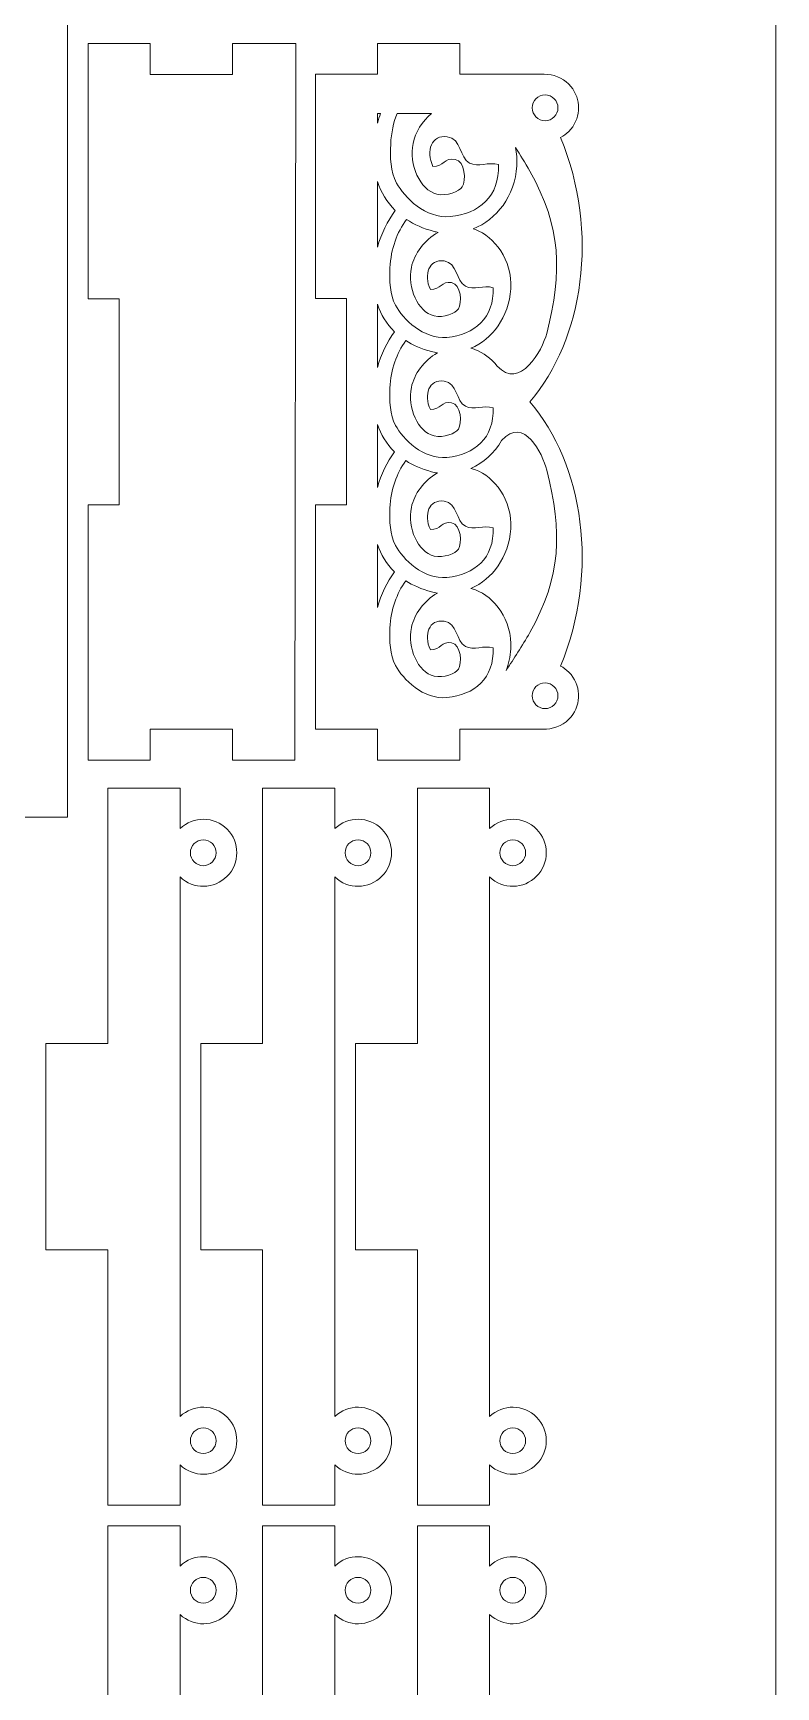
# Model space of a CAD drawing. Header units: millimetres. Extents: x -450 to 450, y -635 to 635.
# Drawn here: x 378 to 450, y 327.8 to 488.2 of the extents above; entities that cross this region are included whole.
import ezdxf

# ---------------------------------------------------------------- set-up
doc = ezdxf.new("R2010")
doc.units = ezdxf.units.MM
doc.header["$MEASUREMENT"] = 0
doc.layers.add('Camada 1', color=7, linetype='Continuous')

msp = doc.modelspace()

# ---------------------------------------------------------------- linework, layer by layer
at = {"layer": 'Camada 1', "color": 254, "lineweight": 20}
msp.add_lwpolyline([(-450, 35.1801), (450, 35.1801), (450, 635.1801), (-450, 635.1801), (-450, 35.1801)], close=True, dxfattribs=at)
at = {"layer": 'Camada 1', "color": 250, "lineweight": 20}
for points, knots in [([(336.3334, 406.1801), (336.3334, 406.1801), (361.3334, 406.1801), (361.3334, 406.1801), (361.3334, 406.1801), (361.3334, 406.1801), (361.3334, 412.1801), (361.3334, 412.1801), (361.3334, 412.1801), (361.3334, 412.1801), (381.3334, 412.1801), (381.3334, 412.1801), (381.3334, 412.1801), (381.3334, 412.1801), (381.3334, 512.1801), (381.3334, 512.1801), (381.3334, 512.1801), (381.3334, 512.1801), (361.3334, 512.1801), (361.3334, 512.1801), (361.3334, 512.1801), (361.3334, 512.1801), (361.3334, 518.1801), (361.3334, 518.1801), (361.3334, 518.1801), (361.3334, 518.1801), (336.3334, 518.1801), (336.3334, 518.1801), (336.3334, 518.1801), (336.3334, 518.1801), (336.3334, 512.1801), (336.3334, 512.1801), (336.3334, 512.1801), (336.3334, 512.1801), (316.3334, 512.1801), (316.3334, 512.1801), (316.3334, 512.1801), (316.3334, 512.1801), (316.3334, 412.1801), (316.3334, 412.1801), (316.3334, 412.1801), (316.3334, 412.1801), (336.3334, 412.1801), (336.3334, 412.1801), (336.3334, 412.1801), (336.3334, 412.1801), (336.3334, 406.1801), (336.3334, 406.1801)], [0, 0, 0, 0, 0.07692308, 0.07692308, 0.07692308, 0.07692308, 0.15384615, 0.15384615, 0.15384615, 0.15384615, 0.23076923, 0.23076923, 0.23076923, 0.23076923, 0.30769231, 0.30769231, 0.30769231, 0.30769231, 0.38461538, 0.38461538, 0.38461538, 0.38461538, 0.46153846, 0.46153846, 0.46153846, 0.46153846, 0.53846154, 0.53846154, 0.53846154, 0.53846154, 0.61538462, 0.61538462, 0.61538462, 0.61538462, 0.69230769, 0.69230769, 0.69230769, 0.69230769, 0.76923077, 0.76923077, 0.76923077, 0.76923077, 0.84615385, 0.84615385, 0.84615385, 0.84615385, 1, 1, 1, 1]), ([(403.4558, 487.1839), (403.4558, 487.1839), (397.3333, 487.1839), (397.3333, 487.1839), (397.3333, 487.1839), (397.3333, 487.1839), (397.3333, 484.1839), (397.3333, 484.1839), (397.3333, 484.1839), (397.3333, 484.1839), (389.3334, 484.1839), (389.3334, 484.1839), (389.3334, 484.1839), (389.3334, 484.1839), (389.3334, 487.1839), (389.3334, 487.1839), (389.3334, 487.1839), (389.3334, 487.1839), (383.3334, 487.1839), (383.3334, 487.1839), (383.3334, 487.1839), (383.3334, 487.1839), (383.3334, 462.434), (383.3334, 462.434), (383.3334, 462.434), (383.3334, 462.434), (386.3334, 462.434), (386.3334, 462.434), (386.3334, 462.434), (386.3334, 462.434), (386.3334, 442.4341), (386.3334, 442.4341), (386.3334, 442.4341), (386.3334, 442.4341), (383.3334, 442.4341), (383.3334, 442.4341), (383.3334, 442.4341), (383.3334, 442.4341), (383.3334, 417.6842), (383.3334, 417.6842), (383.3334, 417.6842), (383.3334, 417.6842), (389.3334, 417.6858), (389.3334, 417.6858), (389.3334, 417.6858), (389.3334, 417.6858), (389.3334, 420.6842), (389.3334, 420.6842), (389.3334, 420.6842), (389.3334, 420.6842), (397.3333, 420.6842), (397.3333, 420.6842), (397.3333, 420.6842), (397.3333, 420.6842), (397.3333, 417.688), (397.3333, 417.688), (397.3333, 417.688), (397.3333, 417.688), (403.3716, 417.6902), (403.3716, 417.6902), (403.3716, 417.6902), (403.3716, 417.6902), (403.4558, 487.1839), (403.4558, 487.1839)], [0, 0, 0, 0, 0.05882353, 0.05882353, 0.05882353, 0.05882353, 0.11764706, 0.11764706, 0.11764706, 0.11764706, 0.17647059, 0.17647059, 0.17647059, 0.17647059, 0.23529412, 0.23529412, 0.23529412, 0.23529412, 0.29411765, 0.29411765, 0.29411765, 0.29411765, 0.35294118, 0.35294118, 0.35294118, 0.35294118, 0.41176471, 0.41176471, 0.41176471, 0.41176471, 0.47058824, 0.47058824, 0.47058824, 0.47058824, 0.52941176, 0.52941176, 0.52941176, 0.52941176, 0.58823529, 0.58823529, 0.58823529, 0.58823529, 0.64705882, 0.64705882, 0.64705882, 0.64705882, 0.70588235, 0.70588235, 0.70588235, 0.70588235, 0.76470588, 0.76470588, 0.76470588, 0.76470588, 0.82352941, 0.82352941, 0.82352941, 0.82352941, 0.88235294, 0.88235294, 0.88235294, 0.88235294, 1, 1, 1, 1]), ([(429.128, 426.8206), (432.9426, 436.0397), (431.3159, 446.3682), (426.1494, 452.4398), (426.1494, 452.4398), (431.3159, 458.5114), (432.9427, 468.8403), (429.128, 478.0596), (429.128, 478.0596), (429.4193, 478.212), (429.6923, 478.4113), (429.9354, 478.6578), (429.9354, 478.6578), (430.4943, 479.2246), (430.8029, 479.9454), (430.8612, 480.6822), (430.8612, 480.6822), (430.875, 480.8551), (430.8749, 481.0289), (430.8609, 481.2018), (430.8609, 481.2018), (430.8018, 481.9373), (430.4933, 482.6564), (429.9354, 483.2221), (429.9354, 483.2221), (429.9354, 483.2221), (429.9066, 483.2508), (429.9066, 483.2508), (429.9066, 483.2508), (429.2806, 483.8699), (428.4303, 484.2084), (427.5501, 484.1891), (427.5501, 484.1891), (427.5501, 484.1891), (427.494, 484.1899), (427.494, 484.1899), (427.494, 484.1899), (427.494, 484.1899), (419.3715, 484.1899), (419.3715, 484.1899), (419.3715, 484.1899), (419.3715, 484.1899), (419.3715, 487.1899), (419.3715, 487.1899), (419.3715, 487.1899), (419.3715, 487.1899), (411.3716, 487.1899), (411.3716, 487.1899), (411.3716, 487.1899), (411.3716, 487.1899), (411.3716, 484.1899), (411.3716, 484.1899), (411.3716, 484.1899), (411.3716, 484.1899), (405.3716, 484.1899), (405.3716, 484.1899), (405.3716, 484.1899), (405.3716, 484.1899), (405.3716, 462.44), (405.3716, 462.44), (405.3716, 462.44), (405.3716, 462.44), (408.3716, 462.44), (408.3716, 462.44), (408.3716, 462.44), (408.3716, 462.44), (408.3716, 442.4401), (408.3716, 442.4401), (408.3716, 442.4401), (408.3716, 442.4401), (405.3716, 442.4401), (405.3716, 442.4401), (405.3716, 442.4401), (405.3716, 442.4401), (405.3716, 420.6902), (405.3716, 420.6902), (405.3716, 420.6902), (405.3716, 420.6902), (411.3716, 420.6918), (411.3716, 420.6918), (411.3716, 420.6918), (411.3716, 420.6918), (411.3716, 417.6902), (411.3716, 417.6902), (411.3716, 417.6902), (411.3716, 417.6902), (419.3715, 417.6902), (419.3715, 417.6902), (419.3715, 417.6902), (419.3715, 417.6902), (419.3715, 420.694), (419.3715, 420.694), (419.3715, 420.694), (419.3715, 420.694), (427.4098, 420.6962), (427.4098, 420.6962), (427.4098, 420.6962), (428.3187, 420.6878), (429.2466, 420.9596), (429.9354, 421.658), (429.9354, 421.658), (430.5196, 422.2503), (430.8303, 423.0109), (430.8676, 423.7823), (430.8676, 423.7823), (430.8729, 423.8916), (430.8727, 424.0012), (430.867, 424.1105), (430.867, 424.1105), (430.827, 424.8776), (430.5164, 425.6332), (429.9354, 426.2224), (429.9354, 426.2224), (429.6923, 426.4689), (429.4193, 426.6682), (429.128, 426.8206)], [0, 0, 0, 0, 0.03333333, 0.03333333, 0.03333333, 0.03333333, 0.06666667, 0.06666667, 0.06666667, 0.06666667, 0.1, 0.1, 0.1, 0.1, 0.13333333, 0.13333333, 0.13333333, 0.13333333, 0.16666667, 0.16666667, 0.16666667, 0.16666667, 0.2, 0.2, 0.2, 0.2, 0.23333333, 0.23333333, 0.23333333, 0.23333333, 0.26666667, 0.26666667, 0.26666667, 0.26666667, 0.3, 0.3, 0.3, 0.3, 0.33333333, 0.33333333, 0.33333333, 0.33333333, 0.36666667, 0.36666667, 0.36666667, 0.36666667, 0.4, 0.4, 0.4, 0.4, 0.43333333, 0.43333333, 0.43333333, 0.43333333, 0.46666667, 0.46666667, 0.46666667, 0.46666667, 0.5, 0.5, 0.5, 0.5, 0.53333333, 0.53333333, 0.53333333, 0.53333333, 0.56666667, 0.56666667, 0.56666667, 0.56666667, 0.6, 0.6, 0.6, 0.6, 0.63333333, 0.63333333, 0.63333333, 0.63333333, 0.66666667, 0.66666667, 0.66666667, 0.66666667, 0.7, 0.7, 0.7, 0.7, 0.73333333, 0.73333333, 0.73333333, 0.73333333, 0.76666667, 0.76666667, 0.76666667, 0.76666667, 0.8, 0.8, 0.8, 0.8, 0.83333333, 0.83333333, 0.83333333, 0.83333333, 0.86666667, 0.86666667, 0.86666667, 0.86666667, 0.9, 0.9, 0.9, 0.9, 0.93333333, 0.93333333, 0.93333333, 0.93333333, 1, 1, 1, 1]), ([(427.6215, 479.69), (426.9384, 479.69), (426.3715, 480.2625), (426.3715, 480.94), (426.3715, 480.94), (426.3715, 481.6231), (426.944, 482.19), (427.6215, 482.19), (427.6215, 482.19), (428.3045, 482.19), (428.8715, 481.6175), (428.8715, 480.94), (428.8715, 480.94), (428.8715, 480.2569), (428.2989, 479.69), (427.6215, 479.69)], [0, 0, 0, 0, 0.2, 0.2, 0.2, 0.2, 0.4, 0.4, 0.4, 0.4, 0.6, 0.6, 0.6, 0.6, 1, 1, 1, 1]), ([(411.6763, 480.3995), (411.5621, 480.0891), (411.4604, 479.7724), (411.3716, 479.4516), (411.3716, 479.4516), (411.3716, 479.4516), (411.3716, 480.3995), (411.3716, 480.3995), (411.3716, 480.3995), (411.3716, 480.3995), (411.6763, 480.3995), (411.6763, 480.3995)], [0, 0, 0, 0, 0.25, 0.25, 0.25, 0.25, 0.5, 0.5, 0.5, 0.5, 1, 1, 1, 1]), ([(418.4333, 470.3972), (416.0505, 470.1765), (413.9652, 472.2615), (413.2289, 473.6487), (413.2289, 473.6487), (412.6389, 474.7602), (412.5979, 476.117), (412.6612, 477.4269), (412.6612, 477.4269), (412.7142, 478.5272), (412.9301, 479.513), (413.2743, 480.3995), (413.2743, 480.3995), (413.2743, 480.3995), (416.6269, 480.3995), (416.6269, 480.3995), (416.6269, 480.3995), (415.7064, 479.6188), (415.0522, 478.551), (414.8297, 477.4882), (414.8297, 477.4882), (414.4035, 475.4508), (415.4862, 472.9643), (417.1343, 472.5736), (417.1343, 472.5736), (418.1049, 472.3435), (419.3057, 472.8311), (419.5958, 473.2754), (419.5958, 473.2754), (419.9803, 473.8652), (419.8791, 475.7633), (418.9028, 475.9432), (418.9028, 475.9432), (417.8366, 476.1401), (417.8416, 475.216), (416.7513, 475.2503), (416.7513, 475.2503), (416.0432, 476.7744), (416.6258, 478.3492), (418.1459, 478.1352), (418.1459, 478.1352), (419.5335, 477.94), (419.3204, 476.1149), (420.3082, 475.588), (420.3082, 475.588), (421.1533, 475.137), (422.135, 475.7337), (423.1029, 475.4301), (423.1029, 475.4301), (423.2485, 472.3811), (421.2143, 470.6542), (418.4333, 470.3972)], [0, 0, 0, 0, 0.07142857, 0.07142857, 0.07142857, 0.07142857, 0.14285714, 0.14285714, 0.14285714, 0.14285714, 0.21428571, 0.21428571, 0.21428571, 0.21428571, 0.28571429, 0.28571429, 0.28571429, 0.28571429, 0.35714286, 0.35714286, 0.35714286, 0.35714286, 0.42857143, 0.42857143, 0.42857143, 0.42857143, 0.5, 0.5, 0.5, 0.5, 0.57142857, 0.57142857, 0.57142857, 0.57142857, 0.64285714, 0.64285714, 0.64285714, 0.64285714, 0.71428571, 0.71428571, 0.71428571, 0.71428571, 0.78571429, 0.78571429, 0.78571429, 0.78571429, 0.85714286, 0.85714286, 0.85714286, 0.85714286, 1, 1, 1, 1]), ([(420.8719, 469.1289), (420.8719, 469.1289), (420.6584, 469.2017), (420.6584, 469.2017), (420.6584, 469.2017), (422.9129, 470.1075), (424.701, 472.3327), (424.8889, 475.3222), (424.8889, 475.3222), (424.9279, 475.9426), (424.8753, 476.5359), (424.7509, 477.0928), (424.7509, 477.0928), (425.2161, 476.3668), (425.6911, 475.6104), (426.1464, 474.8029), (426.1464, 474.8029), (429.2298, 469.3345), (429.299, 465.1003), (427.7797, 459.0681), (427.7797, 459.0681), (427.3748, 457.4604), (425.1722, 453.4892), (422.9792, 455.9055), (422.9792, 455.9055), (422.373, 456.6573), (421.6235, 457.2085), (420.8719, 457.4872), (420.8719, 457.4872), (420.727, 457.541), (420.5827, 457.5864), (420.4392, 457.624), (420.4392, 457.624), (422.5041, 458.5386), (424.1185, 460.6251), (424.2928, 463.3995), (424.2928, 463.3995), (424.4701, 466.2208), (422.6764, 468.4598), (420.8719, 469.1289)], [0, 0, 0, 0, 0.09090909, 0.09090909, 0.09090909, 0.09090909, 0.18181818, 0.18181818, 0.18181818, 0.18181818, 0.27272727, 0.27272727, 0.27272727, 0.27272727, 0.36363636, 0.36363636, 0.36363636, 0.36363636, 0.45454545, 0.45454545, 0.45454545, 0.45454545, 0.54545455, 0.54545455, 0.54545455, 0.54545455, 0.63636364, 0.63636364, 0.63636364, 0.63636364, 0.72727273, 0.72727273, 0.72727273, 0.72727273, 0.81818182, 0.81818182, 0.81818182, 0.81818182, 1, 1, 1, 1]), ([(413.1046, 470.9852), (412.3476, 469.9686), (411.7434, 468.7303), (411.3716, 467.4145), (411.3716, 467.4145), (411.3716, 467.4145), (411.3716, 473.8008), (411.3716, 473.8008), (411.3716, 473.8008), (411.7128, 472.7601), (412.2765, 471.7967), (413.1046, 470.9852)], [0, 0, 0, 0, 0.25, 0.25, 0.25, 0.25, 0.5, 0.5, 0.5, 0.5, 1, 1, 1, 1]), ([(418.1136, 458.6853), (415.8326, 458.474), (413.8365, 460.4698), (413.1317, 461.7976), (413.1317, 461.7976), (412.567, 462.8616), (412.5277, 464.1603), (412.5883, 465.4142), (412.5883, 465.4142), (412.6796, 467.3086), (413.2749, 468.8485), (414.1831, 470.1181), (414.1831, 470.1181), (414.9272, 469.6277), (415.8149, 469.2297), (416.8627, 468.9525), (416.8627, 468.9525), (416.9957, 468.9173), (417.129, 468.8875), (417.2626, 468.8619), (417.2626, 468.8619), (415.9259, 468.1402), (414.9423, 466.8023), (414.664, 465.4729), (414.664, 465.4729), (414.2561, 463.5226), (415.2925, 461.1425), (416.87, 460.7685), (416.87, 460.7685), (417.7991, 460.5483), (418.9485, 461.015), (419.2262, 461.4403), (419.2262, 461.4403), (419.5943, 462.0049), (419.4974, 463.8218), (418.5629, 463.994), (418.5629, 463.994), (417.5423, 464.1824), (417.5471, 463.2979), (416.5034, 463.3307), (416.5034, 463.3307), (415.8256, 464.7896), (416.3833, 466.297), (417.8384, 466.0922), (417.8384, 466.0922), (419.1666, 465.9053), (418.9626, 464.1583), (419.9081, 463.654), (419.9081, 463.654), (420.7171, 463.2223), (421.6568, 463.7934), (422.5833, 463.5028), (422.5833, 463.5028), (422.7226, 460.5843), (420.7755, 458.9313), (418.1136, 458.6853)], [0, 0, 0, 0, 0.06666667, 0.06666667, 0.06666667, 0.06666667, 0.13333333, 0.13333333, 0.13333333, 0.13333333, 0.2, 0.2, 0.2, 0.2, 0.26666667, 0.26666667, 0.26666667, 0.26666667, 0.33333333, 0.33333333, 0.33333333, 0.33333333, 0.4, 0.4, 0.4, 0.4, 0.46666667, 0.46666667, 0.46666667, 0.46666667, 0.53333333, 0.53333333, 0.53333333, 0.53333333, 0.6, 0.6, 0.6, 0.6, 0.66666667, 0.66666667, 0.66666667, 0.66666667, 0.73333333, 0.73333333, 0.73333333, 0.73333333, 0.8, 0.8, 0.8, 0.8, 0.86666667, 0.86666667, 0.86666667, 0.86666667, 1, 1, 1, 1]), ([(413.0256, 459.2354), (412.3055, 458.2395), (411.7305, 457.042), (411.3716, 455.7723), (411.3716, 455.7723), (411.3716, 455.7723), (411.3716, 461.8901), (411.3716, 461.8901), (411.3716, 461.8901), (411.7016, 460.9088), (412.2401, 460.001), (413.0256, 459.2354)], [0, 0, 0, 0, 0.25, 0.25, 0.25, 0.25, 0.5, 0.5, 0.5, 0.5, 1, 1, 1, 1]), ([(413.1317, 450.156), (412.567, 451.22), (412.5277, 452.5187), (412.5883, 453.7726), (412.5883, 453.7726), (412.6772, 455.6169), (413.2438, 457.125), (414.1117, 458.375), (414.1117, 458.375), (414.8103, 457.9254), (415.6381, 457.5595), (416.6101, 457.3024), (416.6101, 457.3024), (416.8036, 457.2512), (416.9979, 457.2114), (417.1926, 457.1812), (417.1926, 457.1812), (415.8916, 456.4511), (414.9374, 455.1374), (414.664, 453.8313), (414.664, 453.8313), (414.2561, 451.881), (415.2925, 449.5009), (416.87, 449.1269), (416.87, 449.1269), (417.7991, 448.9067), (418.9485, 449.3734), (419.2262, 449.7987), (419.2262, 449.7987), (419.5943, 450.3633), (419.4974, 452.1802), (418.5629, 452.3524), (418.5629, 452.3524), (417.5423, 452.5408), (417.5471, 451.6563), (416.5034, 451.6891), (416.5034, 451.6891), (415.8256, 453.148), (416.3833, 454.6554), (417.8384, 454.4506), (417.8384, 454.4506), (419.1666, 454.2637), (418.9626, 452.5167), (419.9081, 452.0124), (419.9081, 452.0124), (420.7171, 451.5807), (421.6568, 452.1518), (422.5833, 451.8612), (422.5833, 451.8612), (422.7226, 448.9427), (420.7755, 447.2897), (418.1136, 447.0437), (418.1136, 447.0437), (415.8326, 446.8324), (413.8365, 448.8282), (413.1317, 450.156)], [0, 0, 0, 0, 0.06666667, 0.06666667, 0.06666667, 0.06666667, 0.13333333, 0.13333333, 0.13333333, 0.13333333, 0.2, 0.2, 0.2, 0.2, 0.26666667, 0.26666667, 0.26666667, 0.26666667, 0.33333333, 0.33333333, 0.33333333, 0.33333333, 0.4, 0.4, 0.4, 0.4, 0.46666667, 0.46666667, 0.46666667, 0.46666667, 0.53333333, 0.53333333, 0.53333333, 0.53333333, 0.6, 0.6, 0.6, 0.6, 0.66666667, 0.66666667, 0.66666667, 0.66666667, 0.73333333, 0.73333333, 0.73333333, 0.73333333, 0.8, 0.8, 0.8, 0.8, 0.86666667, 0.86666667, 0.86666667, 0.86666667, 1, 1, 1, 1]), ([(424.2928, 440.1162), (424.4701, 442.9375), (422.6764, 445.1765), (420.8719, 445.8456), (420.8719, 445.8456), (420.7269, 445.8994), (420.5825, 445.9447), (420.439, 445.9823), (420.439, 445.9823), (421.6493, 446.5184), (422.7046, 447.457), (423.407, 448.7016), (423.407, 448.7016), (425.5997, 451.1179), (427.3748, 447.4198), (427.7797, 445.812), (427.7797, 445.812), (429.2991, 439.7798), (429.2298, 435.5456), (426.1464, 430.0773), (426.1464, 430.0773), (425.3938, 428.7428), (424.5882, 427.5476), (423.8604, 426.3991), (423.8604, 426.3991), (424.0955, 427.0352), (424.246, 427.7301), (424.2928, 428.4746), (424.2928, 428.4746), (424.4701, 431.2958), (422.6764, 433.5348), (420.8719, 434.2039), (420.8719, 434.2039), (420.7269, 434.2577), (420.5825, 434.303), (420.439, 434.3406), (420.439, 434.3406), (422.5041, 435.2553), (424.1185, 437.3417), (424.2928, 440.1162)], [0, 0, 0, 0, 0.09090909, 0.09090909, 0.09090909, 0.09090909, 0.18181818, 0.18181818, 0.18181818, 0.18181818, 0.27272727, 0.27272727, 0.27272727, 0.27272727, 0.36363636, 0.36363636, 0.36363636, 0.36363636, 0.45454545, 0.45454545, 0.45454545, 0.45454545, 0.54545455, 0.54545455, 0.54545455, 0.54545455, 0.63636364, 0.63636364, 0.63636364, 0.63636364, 0.72727273, 0.72727273, 0.72727273, 0.72727273, 0.81818182, 0.81818182, 0.81818182, 0.81818182, 1, 1, 1, 1]), ([(413.0256, 447.5938), (412.3055, 446.598), (411.7305, 445.4004), (411.3716, 444.1306), (411.3716, 444.1306), (411.3716, 444.1306), (411.3716, 450.2473), (411.3716, 450.2473), (411.3716, 450.2473), (411.7017, 449.2664), (412.2403, 448.3592), (413.0256, 447.5938)], [0, 0, 0, 0, 0.25, 0.25, 0.25, 0.25, 0.5, 0.5, 0.5, 0.5, 1, 1, 1, 1]), ([(422.5833, 440.2195), (422.7226, 437.301), (420.7755, 435.648), (418.1136, 435.402), (418.1136, 435.402), (415.8326, 435.1907), (413.8365, 437.1865), (413.1317, 438.5143), (413.1317, 438.5143), (412.567, 439.5783), (412.5277, 440.877), (412.5883, 442.1309), (412.5883, 442.1309), (412.6772, 443.9752), (413.2438, 445.4834), (414.1117, 446.7334), (414.1117, 446.7334), (414.8103, 446.2838), (415.6381, 445.9179), (416.6101, 445.6608), (416.6101, 445.6608), (416.8036, 445.6096), (416.9978, 445.5697), (417.1924, 445.5396), (417.1924, 445.5396), (415.8916, 444.8094), (414.9375, 443.4956), (414.664, 442.1896), (414.664, 442.1896), (414.2561, 440.2393), (415.2925, 437.8592), (416.87, 437.4852), (416.87, 437.4852), (417.7991, 437.265), (418.9485, 437.7317), (419.2262, 438.157), (419.2262, 438.157), (419.5943, 438.7216), (419.4974, 440.5385), (418.5629, 440.7107), (418.5629, 440.7107), (417.5423, 440.8991), (417.5471, 440.0146), (416.5034, 440.0474), (416.5034, 440.0474), (415.8256, 441.5063), (416.3833, 443.0137), (417.8384, 442.8089), (417.8384, 442.8089), (419.1666, 442.622), (418.9626, 440.875), (419.9081, 440.3707), (419.9081, 440.3707), (420.7171, 439.939), (421.6568, 440.5101), (422.5833, 440.2195)], [0, 0, 0, 0, 0.06666667, 0.06666667, 0.06666667, 0.06666667, 0.13333333, 0.13333333, 0.13333333, 0.13333333, 0.2, 0.2, 0.2, 0.2, 0.26666667, 0.26666667, 0.26666667, 0.26666667, 0.33333333, 0.33333333, 0.33333333, 0.33333333, 0.4, 0.4, 0.4, 0.4, 0.46666667, 0.46666667, 0.46666667, 0.46666667, 0.53333333, 0.53333333, 0.53333333, 0.53333333, 0.6, 0.6, 0.6, 0.6, 0.66666667, 0.66666667, 0.66666667, 0.66666667, 0.73333333, 0.73333333, 0.73333333, 0.73333333, 0.8, 0.8, 0.8, 0.8, 0.86666667, 0.86666667, 0.86666667, 0.86666667, 1, 1, 1, 1]), ([(413.0256, 435.9521), (412.3054, 434.9561), (411.7305, 433.7583), (411.3716, 432.4884), (411.3716, 432.4884), (411.3716, 432.4884), (411.3716, 438.606), (411.3716, 438.606), (411.3716, 438.606), (411.7016, 437.6251), (412.2403, 436.7176), (413.0256, 435.9521)], [0, 0, 0, 0, 0.25, 0.25, 0.25, 0.25, 0.5, 0.5, 0.5, 0.5, 1, 1, 1, 1]), ([(418.1136, 423.7604), (415.8326, 423.5491), (413.8365, 425.5449), (413.1317, 426.8727), (413.1317, 426.8727), (412.567, 427.9367), (412.5277, 429.2354), (412.5883, 430.4893), (412.5883, 430.4893), (412.6772, 432.3335), (413.2438, 433.8417), (414.1117, 435.0917), (414.1117, 435.0917), (414.8103, 434.6421), (415.6381, 434.2762), (416.6101, 434.0191), (416.6101, 434.0191), (416.8036, 433.9679), (416.9978, 433.928), (417.1924, 433.8979), (417.1924, 433.8979), (415.8916, 433.1677), (414.9375, 431.8539), (414.664, 430.548), (414.664, 430.548), (414.2561, 428.5977), (415.2925, 426.2176), (416.87, 425.8436), (416.87, 425.8436), (417.7991, 425.6234), (418.9485, 426.0901), (419.2262, 426.5154), (419.2262, 426.5154), (419.5943, 427.08), (419.4974, 428.8969), (418.5629, 429.0691), (418.5629, 429.0691), (417.5423, 429.2575), (417.5471, 428.373), (416.5034, 428.4058), (416.5034, 428.4058), (415.8256, 429.8647), (416.3833, 431.372), (417.8384, 431.1672), (417.8384, 431.1672), (419.1666, 430.9803), (418.9626, 429.2334), (419.9081, 428.7291), (419.9081, 428.7291), (420.7171, 428.2974), (421.6568, 428.8685), (422.5833, 428.5779), (422.5833, 428.5779), (422.7226, 425.6594), (420.7755, 424.0064), (418.1136, 423.7604)], [0, 0, 0, 0, 0.06666667, 0.06666667, 0.06666667, 0.06666667, 0.13333333, 0.13333333, 0.13333333, 0.13333333, 0.2, 0.2, 0.2, 0.2, 0.26666667, 0.26666667, 0.26666667, 0.26666667, 0.33333333, 0.33333333, 0.33333333, 0.33333333, 0.4, 0.4, 0.4, 0.4, 0.46666667, 0.46666667, 0.46666667, 0.46666667, 0.53333333, 0.53333333, 0.53333333, 0.53333333, 0.6, 0.6, 0.6, 0.6, 0.66666667, 0.66666667, 0.66666667, 0.66666667, 0.73333333, 0.73333333, 0.73333333, 0.73333333, 0.8, 0.8, 0.8, 0.8, 0.86666667, 0.86666667, 0.86666667, 0.86666667, 1, 1, 1, 1]), ([(426.3715, 423.9402), (426.3715, 424.6233), (426.944, 425.1902), (427.6215, 425.1902), (427.6215, 425.1902), (428.3045, 425.1902), (428.8715, 424.6177), (428.8715, 423.9402), (428.8715, 423.9402), (428.8715, 423.2571), (428.2989, 422.6902), (427.6215, 422.6902), (427.6215, 422.6902), (426.9384, 422.6902), (426.3715, 423.2627), (426.3715, 423.9402)], [0, 0, 0, 0, 0.2, 0.2, 0.2, 0.2, 0.4, 0.4, 0.4, 0.4, 0.6, 0.6, 0.6, 0.6, 1, 1, 1, 1]), ([(385.2429, 345.4651), (385.2429, 345.4651), (392.2429, 345.4651), (392.2429, 345.4651), (392.2429, 345.4651), (392.2429, 345.4651), (392.2429, 349.3699), (392.2429, 349.3699), (392.2429, 349.3699), (393.5255, 348.1394), (395.5587, 348.1675), (396.8068, 349.4329), (396.8068, 349.4329), (398.0549, 350.6984), (398.0549, 352.7318), (396.8068, 353.9973), (396.8068, 353.9973), (395.5587, 355.2627), (393.5255, 355.2908), (392.2429, 354.0603), (392.2429, 354.0603), (392.2429, 354.0603), (392.2429, 406.3699), (392.2429, 406.3699), (392.2429, 406.3699), (393.5255, 405.1394), (395.5587, 405.1675), (396.8068, 406.4329), (396.8068, 406.4329), (398.0549, 407.6984), (398.0549, 409.7318), (396.8068, 410.9973), (396.8068, 410.9973), (395.5587, 412.2627), (393.5255, 412.2908), (392.2429, 411.0603), (392.2429, 411.0603), (392.2429, 411.0603), (392.2429, 414.9651), (392.2429, 414.9651), (392.2429, 414.9651), (392.2429, 414.9651), (385.2429, 414.9651), (385.2429, 414.9651), (385.2429, 414.9651), (385.2429, 414.9651), (385.2429, 390.2151), (385.2429, 390.2151), (385.2429, 390.2151), (385.2429, 390.2151), (379.2429, 390.2151), (379.2429, 390.2151), (379.2429, 390.2151), (379.2429, 390.2151), (379.2429, 370.2151), (379.2429, 370.2151), (379.2429, 370.2151), (379.2429, 370.2151), (385.2429, 370.2151), (385.2429, 370.2151), (385.2429, 370.2151), (385.2429, 370.2151), (385.2429, 345.4651), (385.2429, 345.4651)], [0, 0, 0, 0, 0.05882353, 0.05882353, 0.05882353, 0.05882353, 0.11764706, 0.11764706, 0.11764706, 0.11764706, 0.17647059, 0.17647059, 0.17647059, 0.17647059, 0.23529412, 0.23529412, 0.23529412, 0.23529412, 0.29411765, 0.29411765, 0.29411765, 0.29411765, 0.35294118, 0.35294118, 0.35294118, 0.35294118, 0.41176471, 0.41176471, 0.41176471, 0.41176471, 0.47058824, 0.47058824, 0.47058824, 0.47058824, 0.52941176, 0.52941176, 0.52941176, 0.52941176, 0.58823529, 0.58823529, 0.58823529, 0.58823529, 0.64705882, 0.64705882, 0.64705882, 0.64705882, 0.70588235, 0.70588235, 0.70588235, 0.70588235, 0.76470588, 0.76470588, 0.76470588, 0.76470588, 0.82352941, 0.82352941, 0.82352941, 0.82352941, 0.88235294, 0.88235294, 0.88235294, 0.88235294, 1, 1, 1, 1]), ([(400.2429, 345.4651), (400.2429, 345.4651), (407.2429, 345.4651), (407.2429, 345.4651), (407.2429, 345.4651), (407.2429, 345.4651), (407.2429, 349.3699), (407.2429, 349.3699), (407.2429, 349.3699), (408.5255, 348.1394), (410.5587, 348.1675), (411.8068, 349.4329), (411.8068, 349.4329), (413.0549, 350.6984), (413.0549, 352.7318), (411.8068, 353.9973), (411.8068, 353.9973), (410.5587, 355.2627), (408.5255, 355.2908), (407.2429, 354.0603), (407.2429, 354.0603), (407.2429, 354.0603), (407.2429, 406.3699), (407.2429, 406.3699), (407.2429, 406.3699), (408.5255, 405.1394), (410.5587, 405.1675), (411.8068, 406.4329), (411.8068, 406.4329), (413.0549, 407.6984), (413.0549, 409.7318), (411.8068, 410.9973), (411.8068, 410.9973), (410.5587, 412.2627), (408.5255, 412.2908), (407.2429, 411.0603), (407.2429, 411.0603), (407.2429, 411.0603), (407.2429, 414.9651), (407.2429, 414.9651), (407.2429, 414.9651), (407.2429, 414.9651), (400.2429, 414.9651), (400.2429, 414.9651), (400.2429, 414.9651), (400.2429, 414.9651), (400.2429, 390.2151), (400.2429, 390.2151), (400.2429, 390.2151), (400.2429, 390.2151), (394.2429, 390.2151), (394.2429, 390.2151), (394.2429, 390.2151), (394.2429, 390.2151), (394.2429, 370.2151), (394.2429, 370.2151), (394.2429, 370.2151), (394.2429, 370.2151), (400.2429, 370.2151), (400.2429, 370.2151), (400.2429, 370.2151), (400.2429, 370.2151), (400.2429, 345.4651), (400.2429, 345.4651)], [0, 0, 0, 0, 0.05882353, 0.05882353, 0.05882353, 0.05882353, 0.11764706, 0.11764706, 0.11764706, 0.11764706, 0.17647059, 0.17647059, 0.17647059, 0.17647059, 0.23529412, 0.23529412, 0.23529412, 0.23529412, 0.29411765, 0.29411765, 0.29411765, 0.29411765, 0.35294118, 0.35294118, 0.35294118, 0.35294118, 0.41176471, 0.41176471, 0.41176471, 0.41176471, 0.47058824, 0.47058824, 0.47058824, 0.47058824, 0.52941176, 0.52941176, 0.52941176, 0.52941176, 0.58823529, 0.58823529, 0.58823529, 0.58823529, 0.64705882, 0.64705882, 0.64705882, 0.64705882, 0.70588235, 0.70588235, 0.70588235, 0.70588235, 0.76470588, 0.76470588, 0.76470588, 0.76470588, 0.82352941, 0.82352941, 0.82352941, 0.82352941, 0.88235294, 0.88235294, 0.88235294, 0.88235294, 1, 1, 1, 1]), ([(415.2429, 345.4651), (415.2429, 345.4651), (422.2429, 345.4651), (422.2429, 345.4651), (422.2429, 345.4651), (422.2429, 345.4651), (422.2429, 349.3699), (422.2429, 349.3699), (422.2429, 349.3699), (423.5255, 348.1394), (425.5587, 348.1675), (426.8068, 349.4329), (426.8068, 349.4329), (428.0549, 350.6984), (428.0549, 352.7318), (426.8068, 353.9973), (426.8068, 353.9973), (425.5587, 355.2627), (423.5255, 355.2908), (422.2429, 354.0603), (422.2429, 354.0603), (422.2429, 354.0603), (422.2429, 406.3699), (422.2429, 406.3699), (422.2429, 406.3699), (423.5255, 405.1394), (425.5587, 405.1675), (426.8068, 406.4329), (426.8068, 406.4329), (428.0549, 407.6984), (428.0549, 409.7318), (426.8068, 410.9973), (426.8068, 410.9973), (425.5587, 412.2627), (423.5255, 412.2908), (422.2429, 411.0603), (422.2429, 411.0603), (422.2429, 411.0603), (422.2429, 414.9651), (422.2429, 414.9651), (422.2429, 414.9651), (422.2429, 414.9651), (415.2429, 414.9651), (415.2429, 414.9651), (415.2429, 414.9651), (415.2429, 414.9651), (415.2429, 390.2151), (415.2429, 390.2151), (415.2429, 390.2151), (415.2429, 390.2151), (409.2429, 390.2151), (409.2429, 390.2151), (409.2429, 390.2151), (409.2429, 390.2151), (409.2429, 370.2151), (409.2429, 370.2151), (409.2429, 370.2151), (409.2429, 370.2151), (415.2429, 370.2151), (415.2429, 370.2151), (415.2429, 370.2151), (415.2429, 370.2151), (415.2429, 345.4651), (415.2429, 345.4651)], [0, 0, 0, 0, 0.05882353, 0.05882353, 0.05882353, 0.05882353, 0.11764706, 0.11764706, 0.11764706, 0.11764706, 0.17647059, 0.17647059, 0.17647059, 0.17647059, 0.23529412, 0.23529412, 0.23529412, 0.23529412, 0.29411765, 0.29411765, 0.29411765, 0.29411765, 0.35294118, 0.35294118, 0.35294118, 0.35294118, 0.41176471, 0.41176471, 0.41176471, 0.41176471, 0.47058824, 0.47058824, 0.47058824, 0.47058824, 0.52941176, 0.52941176, 0.52941176, 0.52941176, 0.58823529, 0.58823529, 0.58823529, 0.58823529, 0.64705882, 0.64705882, 0.64705882, 0.64705882, 0.70588235, 0.70588235, 0.70588235, 0.70588235, 0.76470588, 0.76470588, 0.76470588, 0.76470588, 0.82352941, 0.82352941, 0.82352941, 0.82352941, 0.88235294, 0.88235294, 0.88235294, 0.88235294, 1, 1, 1, 1]), ([(394.4929, 407.4651), (393.8025, 407.4651), (393.2429, 408.0247), (393.2429, 408.7151), (393.2429, 408.7151), (393.2429, 409.4055), (393.8025, 409.9651), (394.4929, 409.9651), (394.4929, 409.9651), (395.1833, 409.9651), (395.7429, 409.4055), (395.7429, 408.7151), (395.7429, 408.7151), (395.7429, 408.0247), (395.1833, 407.4651), (394.4929, 407.4651)], [0, 0, 0, 0, 0.2, 0.2, 0.2, 0.2, 0.4, 0.4, 0.4, 0.4, 0.6, 0.6, 0.6, 0.6, 1, 1, 1, 1]), ([(409.4929, 407.4651), (408.8025, 407.4651), (408.2429, 408.0247), (408.2429, 408.7151), (408.2429, 408.7151), (408.2429, 409.4055), (408.8025, 409.9651), (409.4929, 409.9651), (409.4929, 409.9651), (410.1833, 409.9651), (410.7429, 409.4055), (410.7429, 408.7151), (410.7429, 408.7151), (410.7429, 408.0247), (410.1833, 407.4651), (409.4929, 407.4651)], [0, 0, 0, 0, 0.2, 0.2, 0.2, 0.2, 0.4, 0.4, 0.4, 0.4, 0.6, 0.6, 0.6, 0.6, 1, 1, 1, 1]), ([(424.4929, 407.4651), (423.8025, 407.4651), (423.2429, 408.0247), (423.2429, 408.7151), (423.2429, 408.7151), (423.2429, 409.4055), (423.8025, 409.9651), (424.4929, 409.9651), (424.4929, 409.9651), (425.1833, 409.9651), (425.7429, 409.4055), (425.7429, 408.7151), (425.7429, 408.7151), (425.7429, 408.0247), (425.1833, 407.4651), (424.4929, 407.4651)], [0, 0, 0, 0, 0.2, 0.2, 0.2, 0.2, 0.4, 0.4, 0.4, 0.4, 0.6, 0.6, 0.6, 0.6, 1, 1, 1, 1]), ([(393.2429, 351.7151), (393.2429, 352.4055), (393.8025, 352.9651), (394.4929, 352.9651), (394.4929, 352.9651), (395.1833, 352.9651), (395.7429, 352.4055), (395.7429, 351.7151), (395.7429, 351.7151), (395.7429, 351.0247), (395.1833, 350.4651), (394.4929, 350.4651), (394.4929, 350.4651), (393.8025, 350.4651), (393.2429, 351.0247), (393.2429, 351.7151)], [0, 0, 0, 0, 0.2, 0.2, 0.2, 0.2, 0.4, 0.4, 0.4, 0.4, 0.6, 0.6, 0.6, 0.6, 1, 1, 1, 1]), ([(408.2429, 351.7151), (408.2429, 352.4055), (408.8025, 352.9651), (409.4929, 352.9651), (409.4929, 352.9651), (410.1833, 352.9651), (410.7429, 352.4055), (410.7429, 351.7151), (410.7429, 351.7151), (410.7429, 351.0247), (410.1833, 350.4651), (409.4929, 350.4651), (409.4929, 350.4651), (408.8025, 350.4651), (408.2429, 351.0247), (408.2429, 351.7151)], [0, 0, 0, 0, 0.2, 0.2, 0.2, 0.2, 0.4, 0.4, 0.4, 0.4, 0.6, 0.6, 0.6, 0.6, 1, 1, 1, 1]), ([(423.2429, 351.7151), (423.2429, 352.4055), (423.8025, 352.9651), (424.4929, 352.9651), (424.4929, 352.9651), (425.1833, 352.9651), (425.7429, 352.4055), (425.7429, 351.7151), (425.7429, 351.7151), (425.7429, 351.0247), (425.1833, 350.4651), (424.4929, 350.4651), (424.4929, 350.4651), (423.8025, 350.4651), (423.2429, 351.0247), (423.2429, 351.7151)], [0, 0, 0, 0, 0.2, 0.2, 0.2, 0.2, 0.4, 0.4, 0.4, 0.4, 0.6, 0.6, 0.6, 0.6, 1, 1, 1, 1]), ([(385.2429, 273.9651), (385.2429, 273.9651), (392.2429, 273.9651), (392.2429, 273.9651), (392.2429, 273.9651), (392.2429, 273.9651), (392.2429, 277.8699), (392.2429, 277.8699), (392.2429, 277.8699), (393.5255, 276.6394), (395.5587, 276.6675), (396.8068, 277.9329), (396.8068, 277.9329), (398.0549, 279.1984), (398.0549, 281.2318), (396.8068, 282.4973), (396.8068, 282.4973), (395.5587, 283.7627), (393.5255, 283.7908), (392.2429, 282.5603), (392.2429, 282.5603), (392.2429, 282.5603), (392.2429, 334.8699), (392.2429, 334.8699), (392.2429, 334.8699), (393.5255, 333.6394), (395.5587, 333.6675), (396.8068, 334.9329), (396.8068, 334.9329), (398.0549, 336.1984), (398.0549, 338.2318), (396.8068, 339.4973), (396.8068, 339.4973), (395.5587, 340.7627), (393.5255, 340.7908), (392.2429, 339.5603), (392.2429, 339.5603), (392.2429, 339.5603), (392.2429, 343.4651), (392.2429, 343.4651), (392.2429, 343.4651), (392.2429, 343.4651), (385.2429, 343.4651), (385.2429, 343.4651), (385.2429, 343.4651), (385.2429, 343.4651), (385.2429, 318.7151), (385.2429, 318.7151), (385.2429, 318.7151), (385.2429, 318.7151), (379.2429, 318.7151), (379.2429, 318.7151), (379.2429, 318.7151), (379.2429, 318.7151), (379.2429, 298.7151), (379.2429, 298.7151), (379.2429, 298.7151), (379.2429, 298.7151), (385.2429, 298.7151), (385.2429, 298.7151), (385.2429, 298.7151), (385.2429, 298.7151), (385.2429, 273.9651), (385.2429, 273.9651)], [0, 0, 0, 0, 0.05882353, 0.05882353, 0.05882353, 0.05882353, 0.11764706, 0.11764706, 0.11764706, 0.11764706, 0.17647059, 0.17647059, 0.17647059, 0.17647059, 0.23529412, 0.23529412, 0.23529412, 0.23529412, 0.29411765, 0.29411765, 0.29411765, 0.29411765, 0.35294118, 0.35294118, 0.35294118, 0.35294118, 0.41176471, 0.41176471, 0.41176471, 0.41176471, 0.47058824, 0.47058824, 0.47058824, 0.47058824, 0.52941176, 0.52941176, 0.52941176, 0.52941176, 0.58823529, 0.58823529, 0.58823529, 0.58823529, 0.64705882, 0.64705882, 0.64705882, 0.64705882, 0.70588235, 0.70588235, 0.70588235, 0.70588235, 0.76470588, 0.76470588, 0.76470588, 0.76470588, 0.82352941, 0.82352941, 0.82352941, 0.82352941, 0.88235294, 0.88235294, 0.88235294, 0.88235294, 1, 1, 1, 1]), ([(400.2429, 273.9651), (400.2429, 273.9651), (407.2429, 273.9651), (407.2429, 273.9651), (407.2429, 273.9651), (407.2429, 273.9651), (407.2429, 277.8699), (407.2429, 277.8699), (407.2429, 277.8699), (408.5255, 276.6394), (410.5587, 276.6675), (411.8068, 277.9329), (411.8068, 277.9329), (413.0549, 279.1984), (413.0549, 281.2318), (411.8068, 282.4973), (411.8068, 282.4973), (410.5587, 283.7627), (408.5255, 283.7908), (407.2429, 282.5603), (407.2429, 282.5603), (407.2429, 282.5603), (407.2429, 334.8699), (407.2429, 334.8699), (407.2429, 334.8699), (408.5255, 333.6394), (410.5587, 333.6675), (411.8068, 334.9329), (411.8068, 334.9329), (413.0549, 336.1984), (413.0549, 338.2318), (411.8068, 339.4973), (411.8068, 339.4973), (410.5587, 340.7627), (408.5255, 340.7908), (407.2429, 339.5603), (407.2429, 339.5603), (407.2429, 339.5603), (407.2429, 343.4651), (407.2429, 343.4651), (407.2429, 343.4651), (407.2429, 343.4651), (400.2429, 343.4651), (400.2429, 343.4651), (400.2429, 343.4651), (400.2429, 343.4651), (400.2429, 318.7151), (400.2429, 318.7151), (400.2429, 318.7151), (400.2429, 318.7151), (394.2429, 318.7151), (394.2429, 318.7151), (394.2429, 318.7151), (394.2429, 318.7151), (394.2429, 298.7151), (394.2429, 298.7151), (394.2429, 298.7151), (394.2429, 298.7151), (400.2429, 298.7151), (400.2429, 298.7151), (400.2429, 298.7151), (400.2429, 298.7151), (400.2429, 273.9651), (400.2429, 273.9651)], [0, 0, 0, 0, 0.05882353, 0.05882353, 0.05882353, 0.05882353, 0.11764706, 0.11764706, 0.11764706, 0.11764706, 0.17647059, 0.17647059, 0.17647059, 0.17647059, 0.23529412, 0.23529412, 0.23529412, 0.23529412, 0.29411765, 0.29411765, 0.29411765, 0.29411765, 0.35294118, 0.35294118, 0.35294118, 0.35294118, 0.41176471, 0.41176471, 0.41176471, 0.41176471, 0.47058824, 0.47058824, 0.47058824, 0.47058824, 0.52941176, 0.52941176, 0.52941176, 0.52941176, 0.58823529, 0.58823529, 0.58823529, 0.58823529, 0.64705882, 0.64705882, 0.64705882, 0.64705882, 0.70588235, 0.70588235, 0.70588235, 0.70588235, 0.76470588, 0.76470588, 0.76470588, 0.76470588, 0.82352941, 0.82352941, 0.82352941, 0.82352941, 0.88235294, 0.88235294, 0.88235294, 0.88235294, 1, 1, 1, 1]), ([(415.2429, 273.9651), (415.2429, 273.9651), (422.2429, 273.9651), (422.2429, 273.9651), (422.2429, 273.9651), (422.2429, 273.9651), (422.2429, 277.8699), (422.2429, 277.8699), (422.2429, 277.8699), (423.5255, 276.6394), (425.5587, 276.6675), (426.8068, 277.9329), (426.8068, 277.9329), (428.0549, 279.1984), (428.0549, 281.2318), (426.8068, 282.4973), (426.8068, 282.4973), (425.5587, 283.7627), (423.5255, 283.7908), (422.2429, 282.5603), (422.2429, 282.5603), (422.2429, 282.5603), (422.2429, 334.8699), (422.2429, 334.8699), (422.2429, 334.8699), (423.5255, 333.6394), (425.5587, 333.6675), (426.8068, 334.9329), (426.8068, 334.9329), (428.0549, 336.1984), (428.0549, 338.2318), (426.8068, 339.4973), (426.8068, 339.4973), (425.5587, 340.7627), (423.5255, 340.7908), (422.2429, 339.5603), (422.2429, 339.5603), (422.2429, 339.5603), (422.2429, 343.4651), (422.2429, 343.4651), (422.2429, 343.4651), (422.2429, 343.4651), (415.2429, 343.4651), (415.2429, 343.4651), (415.2429, 343.4651), (415.2429, 343.4651), (415.2429, 318.7151), (415.2429, 318.7151), (415.2429, 318.7151), (415.2429, 318.7151), (409.2429, 318.7151), (409.2429, 318.7151), (409.2429, 318.7151), (409.2429, 318.7151), (409.2429, 298.7151), (409.2429, 298.7151), (409.2429, 298.7151), (409.2429, 298.7151), (415.2429, 298.7151), (415.2429, 298.7151), (415.2429, 298.7151), (415.2429, 298.7151), (415.2429, 273.9651), (415.2429, 273.9651)], [0, 0, 0, 0, 0.05882353, 0.05882353, 0.05882353, 0.05882353, 0.11764706, 0.11764706, 0.11764706, 0.11764706, 0.17647059, 0.17647059, 0.17647059, 0.17647059, 0.23529412, 0.23529412, 0.23529412, 0.23529412, 0.29411765, 0.29411765, 0.29411765, 0.29411765, 0.35294118, 0.35294118, 0.35294118, 0.35294118, 0.41176471, 0.41176471, 0.41176471, 0.41176471, 0.47058824, 0.47058824, 0.47058824, 0.47058824, 0.52941176, 0.52941176, 0.52941176, 0.52941176, 0.58823529, 0.58823529, 0.58823529, 0.58823529, 0.64705882, 0.64705882, 0.64705882, 0.64705882, 0.70588235, 0.70588235, 0.70588235, 0.70588235, 0.76470588, 0.76470588, 0.76470588, 0.76470588, 0.82352941, 0.82352941, 0.82352941, 0.82352941, 0.88235294, 0.88235294, 0.88235294, 0.88235294, 1, 1, 1, 1]), ([(394.4929, 335.9651), (393.8025, 335.9651), (393.2429, 336.5247), (393.2429, 337.2151), (393.2429, 337.2151), (393.2429, 337.9055), (393.8025, 338.4651), (394.4929, 338.4651), (394.4929, 338.4651), (395.1833, 338.4651), (395.7429, 337.9055), (395.7429, 337.2151), (395.7429, 337.2151), (395.7429, 336.5247), (395.1833, 335.9651), (394.4929, 335.9651)], [0, 0, 0, 0, 0.2, 0.2, 0.2, 0.2, 0.4, 0.4, 0.4, 0.4, 0.6, 0.6, 0.6, 0.6, 1, 1, 1, 1]), ([(409.4929, 335.9651), (408.8025, 335.9651), (408.2429, 336.5247), (408.2429, 337.2151), (408.2429, 337.2151), (408.2429, 337.9055), (408.8025, 338.4651), (409.4929, 338.4651), (409.4929, 338.4651), (410.1833, 338.4651), (410.7429, 337.9055), (410.7429, 337.2151), (410.7429, 337.2151), (410.7429, 336.5247), (410.1833, 335.9651), (409.4929, 335.9651)], [0, 0, 0, 0, 0.2, 0.2, 0.2, 0.2, 0.4, 0.4, 0.4, 0.4, 0.6, 0.6, 0.6, 0.6, 1, 1, 1, 1]), ([(424.4929, 335.9651), (423.8025, 335.9651), (423.2429, 336.5247), (423.2429, 337.2151), (423.2429, 337.2151), (423.2429, 337.9055), (423.8025, 338.4651), (424.4929, 338.4651), (424.4929, 338.4651), (425.1833, 338.4651), (425.7429, 337.9055), (425.7429, 337.2151), (425.7429, 337.2151), (425.7429, 336.5247), (425.1833, 335.9651), (424.4929, 335.9651)], [0, 0, 0, 0, 0.2, 0.2, 0.2, 0.2, 0.4, 0.4, 0.4, 0.4, 0.6, 0.6, 0.6, 0.6, 1, 1, 1, 1])]:
    msp.add_open_spline(points, degree=3, knots=knots, dxfattribs=at)

doc.saveas('drawing.dxf')
